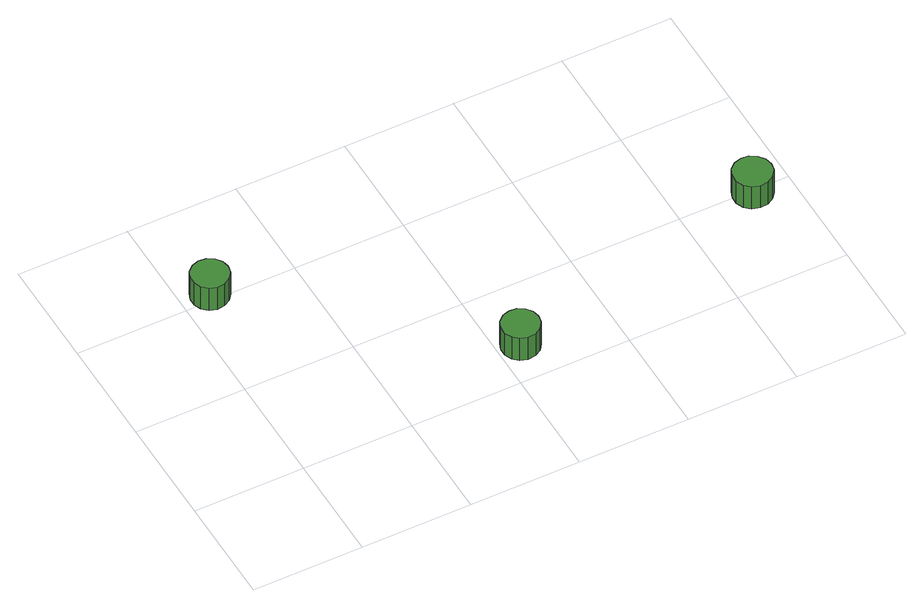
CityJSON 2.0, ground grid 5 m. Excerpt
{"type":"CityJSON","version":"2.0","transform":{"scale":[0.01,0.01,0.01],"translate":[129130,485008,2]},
"CityObjects":{
"tree1":{"type":"SolitaryVegetationObject","attributes":{"function":"something"},"geometry":[{"type":"MultiSurface","lod":"1","boundaries":[[[0,1,2,3,4,5,6,7,8,9,10,11,12,13,14]],[[15,16,17,18,19,20,21,22,23,24,25,26,27,28,29]],[[0,29,28,1]],[[1,28,27,2]],[[2,27,26,3]],[[3,26,25,4]],[[4,25,24,5]],[[5,24,23,6]],[[6,23,22,7]],[[7,22,21,8]],[[8,21,20,9]],[[9,20,19,10]],[[10,19,18,11]],[[11,18,17,12]],[[12,17,16,13]],[[13,16,15,14]],[[14,15,29,0]]]}]},
"tree2":{"type":"SolitaryVegetationObject","attributes":{"function":"something"},"geometry":[{"type":"MultiSurface","lod":"1","boundaries":[[[30,31,32,33,34,35,36,37,38,39,40,41,42,43,44]],[[45,46,47,48,49,50,51,52,53,54,55,56,57,58,59]],[[30,59,58,31]],[[31,58,57,32]],[[32,57,56,33]],[[33,56,55,34]],[[34,55,54,35]],[[35,54,53,36]],[[36,53,52,37]],[[37,52,51,38]],[[38,51,50,39]],[[39,50,49,40]],[[40,49,48,41]],[[41,48,47,42]],[[42,47,46,43]],[[43,46,45,44]],[[44,45,59,30]]]}]},
"tree3":{"type":"SolitaryVegetationObject","attributes":{"function":"something"},"geometry":[{"type":"MultiSurface","lod":"1","boundaries":[[[60,61,62,63,64,65,66,67,68,69,70,71,72,73,74]],[[75,76,77,78,79,80,81,82,83,84,85,86,87,88,89]],[[60,89,88,61]],[[61,88,87,62]],[[62,87,86,63]],[[63,86,85,64]],[[64,85,84,65]],[[65,84,83,66]],[[66,83,82,67]],[[67,82,81,68]],[[68,81,80,69]],[[69,80,79,70]],[[70,79,78,71]],[[71,78,77,72]],[[72,77,76,73]],[[73,76,75,74]],[[74,75,89,60]]]}]}
},
"vertices":[
[210,1029,186],[203,1063,186],[182,1091,186],[152,1108,186],[117,1112,186],[84,1101,186],[58,1078,186],[44,1046,186],[44,1011,186],[58,979,186],[84,956,186],[117,945,186],[152,949,186],[182,966,186],[203,994,186],[203,994,57],[182,966,57],[152,949,57],[117,945,57],[84,956,57],[58,979,57],[44,1011,57],[44,1046,57],[58,1078,57],[84,1101,57],[117,1112,57],[152,1108,57],[182,1091,57],[203,1063,57],[210,1029,57],
[1173,167,209],[1166,201,209],[1145,229,209],[1115,247,209],[1080,250,209],[1047,240,209],[1021,216,209],[1007,184,209],[1007,149,209],[1021,117,209],[1047,94,209],[1080,83,209],[1115,87,209],[1145,104,209],[1166,133,209],[1166,133,80],[1145,104,80],[1115,87,80],[1080,83,80],[1047,94,80],[1021,117,80],[1007,149,80],[1007,184,80],[1021,216,80],[1047,240,80],[1080,250,80],[1115,247,80],[1145,229,80],[1166,201,80],[1173,167,80],
[2397,450,228],[2390,485,228],[2368,514,228],[2337,533,228],[2301,536,228],[2266,525,228],[2239,501,228],[2225,468,228],[2225,432,228],[2239,399,228],[2266,374,228],[2301,363,228],[2337,367,228],[2368,385,228],[2390,414,228],[2390,414,99],[2368,385,99],[2337,367,99],[2301,363,99],[2266,374,99],[2239,399,99],[2225,432,99],[2225,468,99],[2239,501,99],[2266,525,99],[2301,536,99],[2337,533,99],[2368,514,99],[2390,485,99],[2397,450,99]
]}
